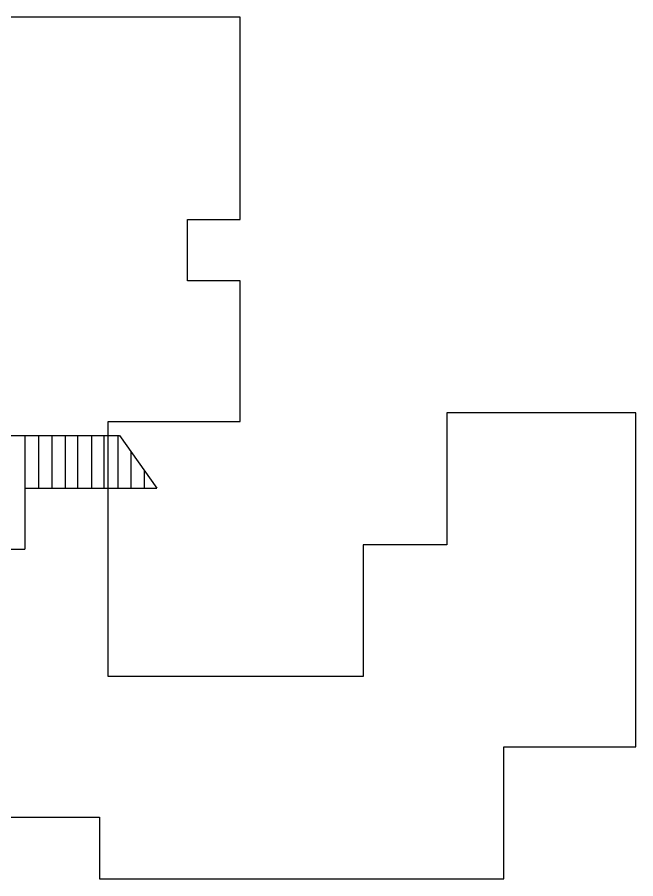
# Model space of a CAD drawing. Header units: inches. Extents: x 0 to 3716, y 0 to 1570.
# Drawn here: x 3153 to 3716, y 400 to 1184 of the extents above; entities that cross this region are included whole.
import ezdxf

# ---------------------------------------------------------------- set-up
doc = ezdxf.new("R2010")
doc.units = ezdxf.units.IN
doc.header["$LTSCALE"] = 10
doc.header["$MEASUREMENT"] = 0
doc.layers.add('A-SITE', color=3, linetype='CONTINUOUS')

msp = doc.modelspace()

# ---------------------------------------------------------------- linework, layer by layer
at = {"layer": 'A-SITE'}
for p, q in [((3116.64, 803.52, 0.04), (3160.64, 803.52, 0.04)), ((3160, 803.52), (3160, 748)), ((3160.64, 803.52, 0.04), (3246.25, 803.52, 0.04)), ((3172.64, 803.52, 0.04), (3172.64, 755.52, 0.04)), ((3184.64, 803.52, 0.04), (3184.64, 755.52, 0.04)), ((3196.64, 803.52, 0.04), (3196.64, 755.52, 0.04)), ((3208, 803.52, 0.04), (3208, 755.52, 0.04)), ((3220.64, 803.52, 0.04), (3220.64, 755.52, 0.04)), ((3232, 803.52, 0.04), (3232, 755.52, 0.04)), ((3244.64, 803.52, 0.04), (3244.64, 755.52, 0.04)), ((3246.25, 803.52, -0.04), (3280.11, 755.52, -0.04)), ((3160, 796), (3160, 700)), ((3256.64, 788.8, 0.04), (3256.64, 755.52, 0.04)), ((3268.64, 771.78, 0.04), (3268.64, 755.52, 0.04)), ((3160.64, 755.52, 0.04), (3280.11, 755.52, 0.04)), ((3116, 700), (3160, 700))]:
    msp.add_line(p, q, dxfattribs=at)
msp.add_lwpolyline([(3116, 456), (3228, 456), (3228, 400), (3596, 400), (3596, 520), (3716, 520), (3716, 824), (3544, 824), (3544, 704), (3468, 704), (3468, 584), (3236, 584), (3236, 816), (3356, 816), (3356, 944), (3308, 944), (3308, 1000), (3356, 1000), (3356, 1184), (3108, 1184)], dxfattribs=at)

doc.saveas('drawing.dxf')
